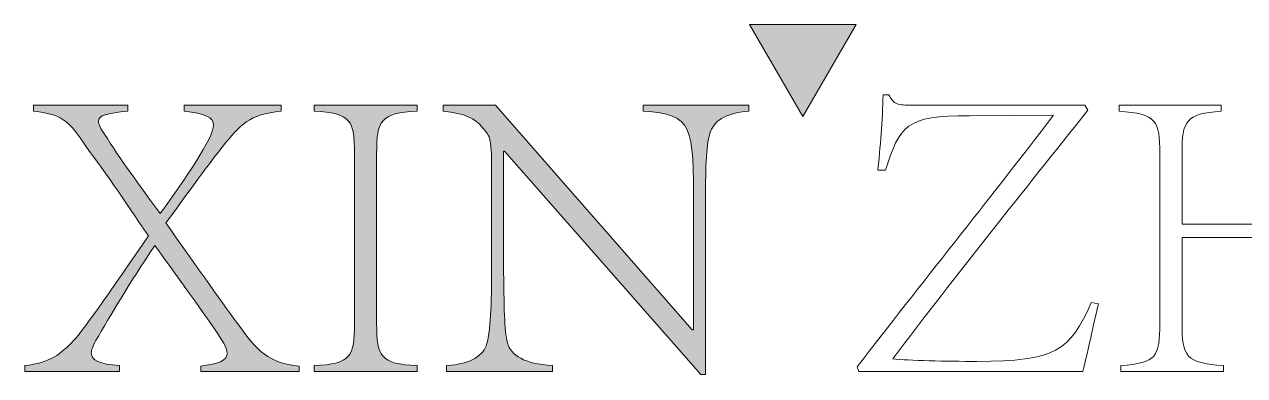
# Model space of a CAD drawing. Header units: inches. Extents: x -3733042 to -3643265, y 623859 to 997713.
# Drawn here: x -3719339.4 to -3719085.9, y 632741.2 to 632814.2 of the extents above; entities that cross this region are included whole.
import ezdxf

# ---------------------------------------------------------------- set-up
doc = ezdxf.new("R2010")
doc.units = ezdxf.units.IN
doc.header["$LTSCALE"] = 1000
doc.header["$MEASUREMENT"] = 0
doc.layers.get('0').update_dxf_attribs({"lineweight": 18})

msp = doc.modelspace()

# ---------------------------------------------------------------- hatches: boundary and pattern name
msp.add_hatch(color=256).paths.add_polyline_path([(-3719166.61, 632814.19), (-3719177.66, 632795.01), (-3719188.73, 632814.19)], flags=0)
h = msp.add_hatch(color=256)
edge = h.paths.add_edge_path(flags=0)
edge.add_spline(control_points=[(-3719251.7, 632742.02), (-3719251.7, 632742.02), (-3719251.7, 632743.26), (-3719251.7, 632743.26)], knot_values=[0, 0, 0, 0, 1.240234, 1.240234, 1.240234, 1.240234], weights=[1, 1, 1, 1], degree=3, periodic=0)
edge.add_spline(control_points=[(-3719251.7, 632743.26), (-3719246.48, 632743.62), (-3719244, 632745.39), (-3719243.3, 632747.86)], knot_values=[0, 0, 0, 0, 10.224811, 10.224811, 10.224811, 10.224811], weights=[1, 1, 1, 1], degree=3, periodic=0)
edge.add_spline(control_points=[(-3719243.3, 632747.86), (-3719242.59, 632750.52), (-3719242.32, 632755.38), (-3719242.32, 632764.32)], knot_values=[0, 0, 0, 0, 16.51947, 16.51947, 16.51947, 16.51947], weights=[1, 1, 1, 1], degree=3, periodic=0)
edge.add_spline(control_points=[(-3719242.32, 632764.32), (-3719242.32, 632764.32), (-3719242.32, 632783.52), (-3719242.32, 632783.52)], knot_values=[0, 0, 0, 0, 19.202101, 19.202101, 19.202101, 19.202101], weights=[1, 1, 1, 1], degree=3, periodic=0)
edge.add_spline(control_points=[(-3719242.32, 632783.52), (-3719242.32, 632791.4), (-3719242.77, 632790.95), (-3719244.36, 632792.9)], knot_values=[0, 0, 0, 0, 9.921324, 9.921324, 9.921324, 9.921324], weights=[1, 1, 1, 1], degree=3, periodic=0)
edge.add_spline(control_points=[(-3719244.36, 632792.9), (-3719245.86, 632794.67), (-3719247.72, 632795.64), (-3719252.41, 632796.17)], knot_values=[0, 0, 0, 0, 8.926102, 8.926102, 8.926102, 8.926102], weights=[1, 1, 1, 1], degree=3, periodic=0)
edge.add_spline(control_points=[(-3719252.41, 632796.17), (-3719252.41, 632796.17), (-3719252.41, 632797.41), (-3719252.41, 632797.41)], knot_values=[0, 0, 0, 0, 1.240234, 1.240234, 1.240234, 1.240234], weights=[1, 1, 1, 1], degree=3, periodic=0)
edge.add_spline(control_points=[(-3719252.41, 632797.41), (-3719252.41, 632797.41), (-3719241.53, 632797.41), (-3719241.53, 632797.41)], knot_values=[0, 0, 0, 0, 10.882195, 10.882195, 10.882195, 10.882195], weights=[1, 1, 1, 1], degree=3, periodic=0)
edge.add_spline(control_points=[(-3719241.53, 632797.41), (-3719241.53, 632797.41), (-3719200.65, 632750.69), (-3719200.65, 632750.69)], knot_values=[0, 0, 0, 0, 62.077306, 62.077306, 62.077306, 62.077306], weights=[1, 1, 1, 1], degree=3, periodic=0)
edge.add_spline(control_points=[(-3719200.65, 632750.69), (-3719200.65, 632750.69), (-3719200.38, 632750.69), (-3719200.38, 632750.69)], knot_values=[0, 0, 0, 0, 0.266995, 0.266995, 0.266995, 0.266995], weights=[1, 1, 1, 1], degree=3, periodic=0)
edge.add_spline(control_points=[(-3719200.38, 632750.69), (-3719200.38, 632750.69), (-3719200.38, 632775.91), (-3719200.38, 632775.91)], knot_values=[0, 0, 0, 0, 25.218099, 25.218099, 25.218099, 25.218099], weights=[1, 1, 1, 1], degree=3, periodic=0)
edge.add_spline(control_points=[(-3719200.38, 632775.91), (-3719200.38, 632793.16), (-3719200.47, 632795.47), (-3719210.82, 632796.17)], knot_values=[0, 0, 0, 0, 26.946404, 26.946404, 26.946404, 26.946404], weights=[1, 1, 1, 1], degree=3, periodic=0)
edge.add_spline(control_points=[(-3719210.82, 632796.17), (-3719210.82, 632796.17), (-3719210.82, 632797.41), (-3719210.82, 632797.41)], knot_values=[0, 0, 0, 0, 1.240234, 1.240234, 1.240234, 1.240234], weights=[1, 1, 1, 1], degree=3, periodic=0)
edge.add_spline(control_points=[(-3719210.82, 632797.41), (-3719210.82, 632797.41), (-3719188.88, 632797.41), (-3719188.88, 632797.41)], knot_values=[0, 0, 0, 0, 21.940952, 21.940952, 21.940952, 21.940952], weights=[1, 1, 1, 1], degree=3, periodic=0)
edge.add_spline(control_points=[(-3719188.88, 632797.41), (-3719188.88, 632797.41), (-3719188.88, 632796.17), (-3719188.88, 632796.17)], knot_values=[0, 0, 0, 0, 1.240234, 1.240234, 1.240234, 1.240234], weights=[1, 1, 1, 1], degree=3, periodic=0)
edge.add_spline(control_points=[(-3719188.88, 632796.17), (-3719194.01, 632795.73), (-3719196.22, 632794.05), (-3719197.02, 632791.48)], knot_values=[0, 0, 0, 0, 10.025772, 10.025772, 10.025772, 10.025772], weights=[1, 1, 1, 1], degree=3, periodic=0)
edge.add_spline(control_points=[(-3719197.02, 632791.48), (-3719197.82, 632788.75), (-3719197.91, 632784.23), (-3719197.91, 632775.91)], knot_values=[0, 0, 0, 0, 15.634114, 15.634114, 15.634114, 15.634114], weights=[1, 1, 1, 1], degree=3, periodic=0)
edge.add_spline(control_points=[(-3719197.91, 632775.91), (-3719197.91, 632775.91), (-3719197.91, 632741.4), (-3719197.91, 632741.4)], knot_values=[0, 0, 0, 0, 34.511244, 34.511244, 34.511244, 34.511244], weights=[1, 1, 1, 1], degree=3, periodic=0)
edge.add_spline(control_points=[(-3719197.91, 632741.4), (-3719197.91, 632741.4), (-3719198.88, 632741.4), (-3719198.88, 632741.4)], knot_values=[0, 0, 0, 0, 0.973239, 0.973239, 0.973239, 0.973239], weights=[1, 1, 1, 1], degree=3, periodic=0)
edge.add_spline(control_points=[(-3719198.88, 632741.4), (-3719198.88, 632741.4), (-3719239.67, 632787.86), (-3719239.67, 632787.86)], knot_values=[0, 0, 0, 0, 61.822987, 61.822987, 61.822987, 61.822987], weights=[1, 1, 1, 1], degree=3, periodic=0)
edge.add_spline(control_points=[(-3719239.67, 632787.86), (-3719239.67, 632787.86), (-3719239.85, 632787.86), (-3719239.85, 632787.86)], knot_values=[0, 0, 0, 0, 0.176561, 0.176561, 0.176561, 0.176561], weights=[1, 1, 1, 1], degree=3, periodic=0)
edge.add_spline(control_points=[(-3719239.85, 632787.86), (-3719239.85, 632787.86), (-3719239.85, 632764.32), (-3719239.85, 632764.32)], knot_values=[0, 0, 0, 0, 23.538615, 23.538615, 23.538615, 23.538615], weights=[1, 1, 1, 1], degree=3, periodic=0)
edge.add_spline(control_points=[(-3719239.85, 632764.32), (-3719239.76, 632755.38), (-3719239.67, 632750.52), (-3719239.05, 632748.04)], knot_values=[0, 0, 0, 0, 16.319865, 16.319865, 16.319865, 16.319865], weights=[1, 1, 1, 1], degree=3, periodic=0)
edge.add_spline(control_points=[(-3719239.05, 632748.04), (-3719238.26, 632745.29), (-3719235.6, 632743.71), (-3719229.67, 632743.26)], knot_values=[0, 0, 0, 0, 11.229745, 11.229745, 11.229745, 11.229745], weights=[1, 1, 1, 1], degree=3, periodic=0)
edge.add_spline(control_points=[(-3719229.67, 632743.26), (-3719229.67, 632743.26), (-3719229.67, 632742.02), (-3719229.67, 632742.02)], knot_values=[0, 0, 0, 0, 1.240234, 1.240234, 1.240234, 1.240234], weights=[1, 1, 1, 1], degree=3, periodic=0)
edge.add_spline(control_points=[(-3719229.67, 632742.02), (-3719229.67, 632742.02), (-3719251.7, 632742.02), (-3719251.7, 632742.02)], knot_values=[0, 0, 0, 0, 22.031386, 22.031386, 22.031386, 22.031386], weights=[1, 1, 1, 1], degree=3, periodic=0)
edge = h.paths.add_edge_path(flags=0)
edge.add_spline(control_points=[(-3719279.22, 632742.02), (-3719279.22, 632742.02), (-3719279.22, 632743.26), (-3719279.22, 632743.26)], knot_values=[0, 0, 0, 0, 1.240234, 1.240234, 1.240234, 1.240234], weights=[1, 1, 1, 1], degree=3, periodic=0)
edge.add_spline(control_points=[(-3719279.22, 632743.26), (-3719271.52, 632743.62), (-3719270.81, 632745.12), (-3719270.81, 632752.11)], knot_values=[0, 0, 0, 0, 14.706633, 14.706633, 14.706633, 14.706633], weights=[1, 1, 1, 1], degree=3, periodic=0)
edge.add_spline(control_points=[(-3719270.81, 632752.11), (-3719270.81, 632752.11), (-3719270.81, 632787.32), (-3719270.81, 632787.32)], knot_values=[0, 0, 0, 0, 35.213182, 35.213182, 35.213182, 35.213182], weights=[1, 1, 1, 1], degree=3, periodic=0)
edge.add_spline(control_points=[(-3719270.81, 632787.32), (-3719270.81, 632794.23), (-3719271.52, 632795.73), (-3719279.22, 632796.17)], knot_values=[0, 0, 0, 0, 14.653997, 14.653997, 14.653997, 14.653997], weights=[1, 1, 1, 1], degree=3, periodic=0)
edge.add_spline(control_points=[(-3719279.22, 632796.17), (-3719279.22, 632796.17), (-3719279.22, 632797.41), (-3719279.22, 632797.41)], knot_values=[0, 0, 0, 0, 1.240234, 1.240234, 1.240234, 1.240234], weights=[1, 1, 1, 1], degree=3, periodic=0)
edge.add_spline(control_points=[(-3719279.22, 632797.41), (-3719279.22, 632797.41), (-3719257.81, 632797.41), (-3719257.81, 632797.41)], knot_values=[0, 0, 0, 0, 21.411268, 21.411268, 21.411268, 21.411268], weights=[1, 1, 1, 1], degree=3, periodic=0)
edge.add_spline(control_points=[(-3719257.81, 632797.41), (-3719257.81, 632797.41), (-3719257.81, 632796.17), (-3719257.81, 632796.17)], knot_values=[0, 0, 0, 0, 1.240234, 1.240234, 1.240234, 1.240234], weights=[1, 1, 1, 1], degree=3, periodic=0)
edge.add_spline(control_points=[(-3719257.81, 632796.17), (-3719265.42, 632795.73), (-3719266.21, 632794.23), (-3719266.21, 632787.32)], knot_values=[0, 0, 0, 0, 14.629488, 14.629488, 14.629488, 14.629488], weights=[1, 1, 1, 1], degree=3, periodic=0)
edge.add_spline(control_points=[(-3719266.21, 632787.32), (-3719266.21, 632787.32), (-3719266.21, 632752.11), (-3719266.21, 632752.11)], knot_values=[0, 0, 0, 0, 35.213182, 35.213182, 35.213182, 35.213182], weights=[1, 1, 1, 1], degree=3, periodic=0)
edge.add_spline(control_points=[(-3719266.21, 632752.11), (-3719266.21, 632745.12), (-3719265.42, 632743.62), (-3719257.81, 632743.26)], knot_values=[0, 0, 0, 0, 14.682037, 14.682037, 14.682037, 14.682037], weights=[1, 1, 1, 1], degree=3, periodic=0)
edge.add_spline(control_points=[(-3719257.81, 632743.26), (-3719257.81, 632743.26), (-3719257.81, 632742.02), (-3719257.81, 632742.02)], knot_values=[0, 0, 0, 0, 1.240234, 1.240234, 1.240234, 1.240234], weights=[1, 1, 1, 1], degree=3, periodic=0)
edge.add_spline(control_points=[(-3719257.81, 632742.02), (-3719257.81, 632742.02), (-3719279.22, 632742.02), (-3719279.22, 632742.02)], knot_values=[0, 0, 0, 0, 21.411268, 21.411268, 21.411268, 21.411268], weights=[1, 1, 1, 1], degree=3, periodic=0)
edge = h.paths.add_edge_path(flags=0)
edge.add_spline(control_points=[(-3719337.52, 632796.17), (-3719337.52, 632796.17), (-3719337.52, 632797.41), (-3719337.52, 632797.41)], knot_values=[0, 0, 0, 0, 1.240234, 1.240234, 1.240234, 1.240234], weights=[1, 1, 1, 1], degree=3, periodic=0)
edge.add_spline(control_points=[(-3719337.52, 632797.41), (-3719337.52, 632797.41), (-3719317.87, 632797.41), (-3719317.87, 632797.41)], knot_values=[0, 0, 0, 0, 19.645657, 19.645657, 19.645657, 19.645657], weights=[1, 1, 1, 1], degree=3, periodic=0)
edge.add_spline(control_points=[(-3719317.87, 632797.41), (-3719317.87, 632797.41), (-3719317.87, 632796.17), (-3719317.87, 632796.17)], knot_values=[0, 0, 0, 0, 1.240234, 1.240234, 1.240234, 1.240234], weights=[1, 1, 1, 1], degree=3, periodic=0)
edge.add_spline(control_points=[(-3719317.87, 632796.17), (-3719322.3, 632795.73), (-3719323.98, 632795.29), (-3719323.98, 632794.05), (-3719323.98, 632793.43), (-3719323.53, 632792.55), (-3719322.74, 632791.4)], knot_values=[0, 0, 0, 0, 4.922172, 4.922172, 4.922172, 9.844345, 9.844345, 9.844345, 9.844345], weights=[1, 1, 1, 1, 1, 1, 1], degree=3, periodic=0)
edge.add_spline(control_points=[(-3719322.74, 632791.4), (-3719319.64, 632786.35), (-3719315.49, 632780.78), (-3719311.15, 632774.85)], knot_values=[0, 0, 0, 0, 20.205368, 20.205368, 20.205368, 20.205368], weights=[1, 1, 1, 1], degree=3, periodic=0)
edge.add_spline(control_points=[(-3719311.15, 632774.85), (-3719305.93, 632782.2), (-3719300.09, 632790.6), (-3719300.09, 632793.25), (-3719300.09, 632794.94), (-3719301.86, 632795.64), (-3719306.19, 632796.17)], knot_values=[0, 0, 0, 0, 14.463391, 14.463391, 14.463391, 28.926783, 28.926783, 28.926783, 28.926783], weights=[1, 1, 1, 1, 1, 1, 1], degree=3, periodic=0)
edge.add_spline(control_points=[(-3719306.19, 632796.17), (-3719306.19, 632796.17), (-3719306.19, 632797.41), (-3719306.19, 632797.41)], knot_values=[0, 0, 0, 0, 1.240234, 1.240234, 1.240234, 1.240234], weights=[1, 1, 1, 1], degree=3, periodic=0)
edge.add_spline(control_points=[(-3719306.19, 632797.41), (-3719306.19, 632797.41), (-3719286.02, 632797.41), (-3719286.02, 632797.41)], knot_values=[0, 0, 0, 0, 20.171034, 20.171034, 20.171034, 20.171034], weights=[1, 1, 1, 1], degree=3, periodic=0)
edge.add_spline(control_points=[(-3719286.02, 632797.41), (-3719286.02, 632797.41), (-3719286.02, 632796.17), (-3719286.02, 632796.17)], knot_values=[0, 0, 0, 0, 1.240234, 1.240234, 1.240234, 1.240234], weights=[1, 1, 1, 1], degree=3, periodic=0)
edge.add_spline(control_points=[(-3719286.02, 632796.17), (-3719292.83, 632795.38), (-3719294.25, 632793.61), (-3719298.32, 632788.65)], knot_values=[0, 0, 0, 0, 14.994957, 14.994957, 14.994957, 14.994957], weights=[1, 1, 1, 1], degree=3, periodic=0)
edge.add_spline(control_points=[(-3719298.32, 632788.65), (-3719299.56, 632787.06), (-3719302.48, 632783.26), (-3719310, 632772.91)], knot_values=[0, 0, 0, 0, 19.603556, 19.603556, 19.603556, 19.603556], weights=[1, 1, 1, 1], degree=3, periodic=0)
edge.add_spline(control_points=[(-3719310, 632772.91), (-3719304.6, 632765.21), (-3719298.85, 632757.15), (-3719295.04, 632751.93)], knot_values=[0, 0, 0, 0, 25.758963, 25.758963, 25.758963, 25.758963], weights=[1, 1, 1, 1], degree=3, periodic=0)
edge.add_spline(control_points=[(-3719295.04, 632751.93), (-3719291.06, 632746.27), (-3719288.58, 632743.8), (-3719282.3, 632743.18)], knot_values=[0, 0, 0, 0, 16.129409, 16.129409, 16.129409, 16.129409], weights=[1, 1, 1, 1], degree=3, periodic=0)
edge.add_spline(control_points=[(-3719282.3, 632743.18), (-3719282.3, 632743.18), (-3719282.3, 632742.02), (-3719282.3, 632742.02)], knot_values=[0, 0, 0, 0, 1.154107, 1.154107, 1.154107, 1.154107], weights=[1, 1, 1, 1], degree=3, periodic=0)
edge.add_spline(control_points=[(-3719282.3, 632742.02), (-3719282.3, 632742.02), (-3719302.74, 632742.02), (-3719302.74, 632742.02)], knot_values=[0, 0, 0, 0, 20.438029, 20.438029, 20.438029, 20.438029], weights=[1, 1, 1, 1], degree=3, periodic=0)
edge.add_spline(control_points=[(-3719302.74, 632742.02), (-3719302.74, 632742.02), (-3719302.74, 632743.18), (-3719302.74, 632743.18)], knot_values=[0, 0, 0, 0, 1.154107, 1.154107, 1.154107, 1.154107], weights=[1, 1, 1, 1], degree=3, periodic=0)
edge.add_spline(control_points=[(-3719302.74, 632743.18), (-3719299.2, 632743.62), (-3719297.26, 632744.24), (-3719297.26, 632745.83), (-3719297.26, 632746.45), (-3719297.52, 632747.07), (-3719297.96, 632747.95)], knot_values=[0, 0, 0, 0, 4.422419, 4.422419, 4.422419, 8.844838, 8.844838, 8.844838, 8.844838], weights=[1, 1, 1, 1, 1, 1, 1], degree=3, periodic=0)
edge.add_spline(control_points=[(-3719297.96, 632747.95), (-3719300.44, 632751.84), (-3719307.17, 632761.31), (-3719312.3, 632768.21)], knot_values=[0, 0, 0, 0, 24.8235, 24.8235, 24.8235, 24.8235], weights=[1, 1, 1, 1], degree=3, periodic=0)
edge.add_spline(control_points=[(-3719312.3, 632768.21), (-3719317.69, 632760.16), (-3719321.41, 632753.79), (-3719324.6, 632748.4)], knot_values=[0, 0, 0, 0, 23.32796, 23.32796, 23.32796, 23.32796], weights=[1, 1, 1, 1], degree=3, periodic=0)
edge.add_spline(control_points=[(-3719324.6, 632748.4), (-3719325.13, 632747.34), (-3719325.48, 632746.53), (-3719325.48, 632745.91), (-3719325.48, 632744.32), (-3719323.8, 632743.62), (-3719319.64, 632743.26)], knot_values=[0, 0, 0, 0, 4.81637, 4.81637, 4.81637, 9.63274, 9.63274, 9.63274, 9.63274], weights=[1, 1, 1, 1, 1, 1, 1], degree=3, periodic=0)
edge.add_spline(control_points=[(-3719319.64, 632743.26), (-3719319.64, 632743.26), (-3719319.64, 632742.02), (-3719319.64, 632742.02)], knot_values=[0, 0, 0, 0, 1.240234, 1.240234, 1.240234, 1.240234], weights=[1, 1, 1, 1], degree=3, periodic=0)
edge.add_spline(control_points=[(-3719319.64, 632742.02), (-3719319.64, 632742.02), (-3719339.29, 632742.02), (-3719339.29, 632742.02)], knot_values=[0, 0, 0, 0, 19.645657, 19.645657, 19.645657, 19.645657], weights=[1, 1, 1, 1], degree=3, periodic=0)
edge.add_spline(control_points=[(-3719339.29, 632742.02), (-3719339.29, 632742.02), (-3719339.29, 632743.26), (-3719339.29, 632743.26)], knot_values=[0, 0, 0, 0, 1.240234, 1.240234, 1.240234, 1.240234], weights=[1, 1, 1, 1], degree=3, periodic=0)
edge.add_spline(control_points=[(-3719339.29, 632743.26), (-3719334.06, 632743.88), (-3719331.76, 632745.65), (-3719329.11, 632748.57)], knot_values=[0, 0, 0, 0, 11.799044, 11.799044, 11.799044, 11.799044], weights=[1, 1, 1, 1], degree=3, periodic=0)
edge.add_spline(control_points=[(-3719329.11, 632748.57), (-3719328.22, 632749.28), (-3719324.33, 632754.59), (-3719313.63, 632770.25)], knot_values=[0, 0, 0, 0, 26.655697, 26.655697, 26.655697, 26.655697], weights=[1, 1, 1, 1], degree=3, periodic=0)
edge.add_spline(control_points=[(-3719313.63, 632770.25), (-3719318.67, 632777.68), (-3719323.53, 632784.85), (-3719325.66, 632787.51)], knot_values=[0, 0, 0, 0, 21.039129, 21.039129, 21.039129, 21.039129], weights=[1, 1, 1, 1], degree=3, periodic=0)
edge.add_spline(control_points=[(-3719325.66, 632787.51), (-3719330.08, 632793.87), (-3719330.7, 632795.38), (-3719337.52, 632796.17)], knot_values=[0, 0, 0, 0, 15.474843, 15.474843, 15.474843, 15.474843], weights=[1, 1, 1, 1], degree=3, periodic=0)

# ---------------------------------------------------------------- linework, layer by layer
for p, q in [((-3719177.66, 632795.01), (-3719188.73, 632814.19)), ((-3719188.73, 632814.19), (-3719166.61, 632814.19)), ((-3719166.61, 632814.19), (-3719177.66, 632795.01)), ((-3719337.52, 632797.41), (-3719337.52, 632796.17)), ((-3719317.87, 632797.41), (-3719317.87, 632796.17)), ((-3719306.19, 632797.41), (-3719306.19, 632796.17)), ((-3719286.02, 632797.41), (-3719286.02, 632796.17)), ((-3719279.22, 632797.41), (-3719279.22, 632796.17)), ((-3719257.81, 632797.41), (-3719257.81, 632796.17)), ((-3719252.41, 632797.41), (-3719252.41, 632796.17)), ((-3719210.82, 632797.41), (-3719210.82, 632796.17)), ((-3719188.88, 632797.41), (-3719188.88, 632796.17)), ((-3719112.01, 632797.41), (-3719112.01, 632796.17)), ((-3719090.78, 632797.41), (-3719090.78, 632796.17)), ((-3719270.81, 632787.32), (-3719270.81, 632752.11)), ((-3719266.21, 632787.32), (-3719266.21, 632752.11)), ((-3719239.85, 632787.86), (-3719239.85, 632764.32)), ((-3719103.52, 632787.32), (-3719103.52, 632752.11)), ((-3719098.92, 632787.32), (-3719098.92, 632772.64)), ((-3719242.32, 632783.52), (-3719242.32, 632764.32)), ((-3719200.38, 632775.91), (-3719200.38, 632750.69)), ((-3719197.91, 632775.91), (-3719197.91, 632741.4)), ((-3719098.92, 632769.9), (-3719098.92, 632752.11)), ((-3719339.29, 632743.26), (-3719339.29, 632742.02)), ((-3719319.64, 632743.26), (-3719319.64, 632742.02)), ((-3719302.74, 632743.18), (-3719302.74, 632742.02)), ((-3719282.3, 632743.18), (-3719282.3, 632742.02)), ((-3719279.22, 632743.26), (-3719279.22, 632742.02)), ((-3719257.81, 632743.26), (-3719257.81, 632742.02)), ((-3719251.7, 632743.26), (-3719251.7, 632742.02)), ((-3719229.67, 632743.26), (-3719229.67, 632742.02)), ((-3719111.66, 632743.26), (-3719111.66, 632742.02)), ((-3719090.34, 632743.26), (-3719090.34, 632742.02))]:
    msp.add_line(p, q)
for points in [[(-3719162.09, 632783.88), (-3719161.64, 632788.39), (-3719161.12, 632794.32), (-3719161.02, 632799.54)], [(-3719161.02, 632799.54), (-3719161.02, 632799.54), (-3719159.79, 632799.54), (-3719159.79, 632799.54)], [(-3719159.79, 632799.54), (-3719159.35, 632798.56), (-3719158.9, 632798.03), (-3719158.1, 632797.68)], [(-3719337.52, 632797.41), (-3719337.52, 632797.41), (-3719317.87, 632797.41), (-3719317.87, 632797.41)], [(-3719325.66, 632787.51), (-3719330.08, 632793.87), (-3719330.7, 632795.38), (-3719337.52, 632796.17)], [(-3719306.19, 632797.41), (-3719306.19, 632797.41), (-3719286.02, 632797.41), (-3719286.02, 632797.41)], [(-3719286.02, 632796.17), (-3719292.83, 632795.38), (-3719294.25, 632793.61), (-3719298.32, 632788.65)], [(-3719279.22, 632797.41), (-3719279.22, 632797.41), (-3719257.81, 632797.41), (-3719257.81, 632797.41)], [(-3719270.81, 632787.32), (-3719270.81, 632794.23), (-3719271.52, 632795.73), (-3719279.22, 632796.17)], [(-3719257.81, 632796.17), (-3719265.42, 632795.73), (-3719266.21, 632794.23), (-3719266.21, 632787.32)], [(-3719252.41, 632797.41), (-3719252.41, 632797.41), (-3719241.53, 632797.41), (-3719241.53, 632797.41)], [(-3719244.36, 632792.9), (-3719245.86, 632794.67), (-3719247.72, 632795.64), (-3719252.41, 632796.17)], [(-3719241.53, 632797.41), (-3719241.53, 632797.41), (-3719200.65, 632750.69), (-3719200.65, 632750.69)], [(-3719210.82, 632797.41), (-3719210.82, 632797.41), (-3719188.88, 632797.41), (-3719188.88, 632797.41)], [(-3719200.38, 632775.91), (-3719200.38, 632793.16), (-3719200.47, 632795.47), (-3719210.82, 632796.17)], [(-3719188.88, 632796.17), (-3719194.01, 632795.73), (-3719196.22, 632794.05), (-3719197.02, 632791.48)], [(-3719118.46, 632796.35), (-3719132, 632779.37), (-3719145.72, 632762.29), (-3719158.99, 632744.68)], [(-3719158.1, 632797.68), (-3719157.4, 632797.41), (-3719156.43, 632797.41), (-3719155.1, 632797.41)], [(-3719155.1, 632797.41), (-3719155.1, 632797.41), (-3719119.08, 632797.41), (-3719119.08, 632797.41)], [(-3719119.08, 632797.41), (-3719119.08, 632797.41), (-3719118.46, 632796.35), (-3719118.46, 632796.35)], [(-3719112.01, 632797.41), (-3719112.01, 632797.41), (-3719090.78, 632797.41), (-3719090.78, 632797.41)], [(-3719103.52, 632787.32), (-3719103.52, 632794.23), (-3719104.23, 632795.56), (-3719112.01, 632796.17)], [(-3719090.78, 632796.17), (-3719098.12, 632795.56), (-3719098.92, 632794.23), (-3719098.92, 632787.32)], [(-3719166.42, 632742.99), (-3719153.06, 632760.34), (-3719139.26, 632777.42), (-3719125.63, 632795.29)], [(-3719143.06, 632795.2), (-3719156.34, 632795.29), (-3719157.58, 632793.08), (-3719160.5, 632783.88)], [(-3719125.63, 632795.29), (-3719125.63, 632795.29), (-3719143.06, 632795.2), (-3719143.06, 632795.2)], [(-3719322.74, 632791.4), (-3719319.64, 632786.35), (-3719315.49, 632780.78), (-3719311.15, 632774.85)], [(-3719242.32, 632783.52), (-3719242.32, 632791.4), (-3719242.77, 632790.95), (-3719244.36, 632792.9)], [(-3719197.02, 632791.48), (-3719197.82, 632788.75), (-3719197.91, 632784.23), (-3719197.91, 632775.91)], [(-3719298.32, 632788.65), (-3719299.56, 632787.06), (-3719302.48, 632783.26), (-3719310, 632772.91)], [(-3719198.88, 632741.4), (-3719198.88, 632741.4), (-3719239.67, 632787.86), (-3719239.67, 632787.86)], [(-3719313.63, 632770.25), (-3719318.67, 632777.68), (-3719323.53, 632784.85), (-3719325.66, 632787.51)], [(-3719239.67, 632787.86), (-3719239.67, 632787.86), (-3719239.85, 632787.86), (-3719239.85, 632787.86)], [(-3719160.5, 632783.88), (-3719160.5, 632783.88), (-3719162.09, 632783.88), (-3719162.09, 632783.88)], [(-3719310, 632772.91), (-3719304.6, 632765.21), (-3719298.85, 632757.15), (-3719295.04, 632751.93)], [(-3719329.11, 632748.57), (-3719328.22, 632749.28), (-3719324.33, 632754.59), (-3719313.63, 632770.25)], [(-3719098.92, 632772.64), (-3719098.92, 632772.64), (-3719061.58, 632772.64), (-3719061.58, 632772.64)], [(-3719312.3, 632768.21), (-3719317.69, 632760.16), (-3719321.41, 632753.79), (-3719324.6, 632748.4)], [(-3719297.96, 632747.95), (-3719300.44, 632751.84), (-3719307.17, 632761.31), (-3719312.3, 632768.21)], [(-3719061.58, 632769.9), (-3719061.58, 632769.9), (-3719098.92, 632769.9), (-3719098.92, 632769.9)], [(-3719243.3, 632747.86), (-3719242.59, 632750.52), (-3719242.32, 632755.38), (-3719242.32, 632764.32)], [(-3719239.85, 632764.32), (-3719239.76, 632755.38), (-3719239.67, 632750.52), (-3719239.05, 632748.04)], [(-3719116.26, 632756.09), (-3719116.87, 632753.79), (-3719118.46, 632746.27), (-3719119.53, 632742.02)], [(-3719117.76, 632756.36), (-3719117.76, 632756.36), (-3719116.26, 632756.09), (-3719116.26, 632756.09)], [(-3719295.04, 632751.93), (-3719291.06, 632746.27), (-3719288.58, 632743.8), (-3719282.3, 632743.18)], [(-3719279.22, 632743.26), (-3719271.52, 632743.62), (-3719270.81, 632745.12), (-3719270.81, 632752.11)], [(-3719266.21, 632752.11), (-3719266.21, 632745.12), (-3719265.42, 632743.62), (-3719257.81, 632743.26)], [(-3719200.65, 632750.69), (-3719200.65, 632750.69), (-3719200.38, 632750.69), (-3719200.38, 632750.69)], [(-3719111.66, 632743.26), (-3719104.23, 632743.8), (-3719103.52, 632745.12), (-3719103.52, 632752.11)], [(-3719098.92, 632752.11), (-3719098.92, 632745.12), (-3719098.12, 632743.8), (-3719090.34, 632743.26)], [(-3719339.29, 632743.26), (-3719334.06, 632743.88), (-3719331.76, 632745.65), (-3719329.11, 632748.57)], [(-3719251.7, 632743.26), (-3719246.48, 632743.62), (-3719244, 632745.39), (-3719243.3, 632747.86)], [(-3719239.05, 632748.04), (-3719238.26, 632745.29), (-3719235.6, 632743.71), (-3719229.67, 632743.26)], [(-3719166.07, 632742.02), (-3719166.07, 632742.02), (-3719166.42, 632742.99), (-3719166.42, 632742.99)], [(-3719319.64, 632742.02), (-3719319.64, 632742.02), (-3719339.29, 632742.02), (-3719339.29, 632742.02)], [(-3719282.3, 632742.02), (-3719282.3, 632742.02), (-3719302.74, 632742.02), (-3719302.74, 632742.02)], [(-3719257.81, 632742.02), (-3719257.81, 632742.02), (-3719279.22, 632742.02), (-3719279.22, 632742.02)], [(-3719229.67, 632742.02), (-3719229.67, 632742.02), (-3719251.7, 632742.02), (-3719251.7, 632742.02)], [(-3719197.91, 632741.4), (-3719197.91, 632741.4), (-3719198.88, 632741.4), (-3719198.88, 632741.4)], [(-3719119.53, 632742.02), (-3719119.53, 632742.02), (-3719166.07, 632742.02), (-3719166.07, 632742.02)], [(-3719090.34, 632742.02), (-3719090.34, 632742.02), (-3719111.66, 632742.02), (-3719111.66, 632742.02)]]:
    msp.add_open_spline(points, degree=3)
for points, knots in [([(-3719317.87, 632796.17), (-3719322.3, 632795.73), (-3719323.98, 632795.29), (-3719323.98, 632794.05), (-3719323.98, 632793.43), (-3719323.53, 632792.55), (-3719322.74, 632791.4)], [0, 0, 0, 0, 4.837386, 4.837386, 4.837386, 9.674773, 9.674773, 9.674773, 9.674773]), ([(-3719311.15, 632774.85), (-3719305.93, 632782.2), (-3719300.09, 632790.6), (-3719300.09, 632793.25), (-3719300.09, 632794.94), (-3719301.86, 632795.64), (-3719306.19, 632796.17)], [0, 0, 0, 0, 14.345264, 14.345264, 14.345264, 28.690528, 28.690528, 28.690528, 28.690528]), ([(-3719158.99, 632744.68), (-3719155.81, 632744.32), (-3719147.84, 632744.15), (-3719141.56, 632744.15), (-3719125.19, 632744.15), (-3719122.18, 632746.36), (-3719117.76, 632756.36)], [0, 0, 0, 0, 23.163526, 23.163526, 23.163526, 46.327051, 46.327051, 46.327051, 46.327051]), ([(-3719324.6, 632748.4), (-3719325.13, 632747.34), (-3719325.48, 632746.53), (-3719325.48, 632745.91), (-3719325.48, 632744.32), (-3719323.8, 632743.62), (-3719319.64, 632743.26)], [0, 0, 0, 0, 4.728614, 4.728614, 4.728614, 9.457229, 9.457229, 9.457229, 9.457229]), ([(-3719302.74, 632743.18), (-3719299.2, 632743.62), (-3719297.26, 632744.24), (-3719297.26, 632745.83), (-3719297.26, 632746.45), (-3719297.52, 632747.07), (-3719297.96, 632747.95)], [0, 0, 0, 0, 4.33861, 4.33861, 4.33861, 8.677221, 8.677221, 8.677221, 8.677221])]:
    msp.add_open_spline(points, degree=3, knots=knots)

doc.saveas('drawing.dxf')
